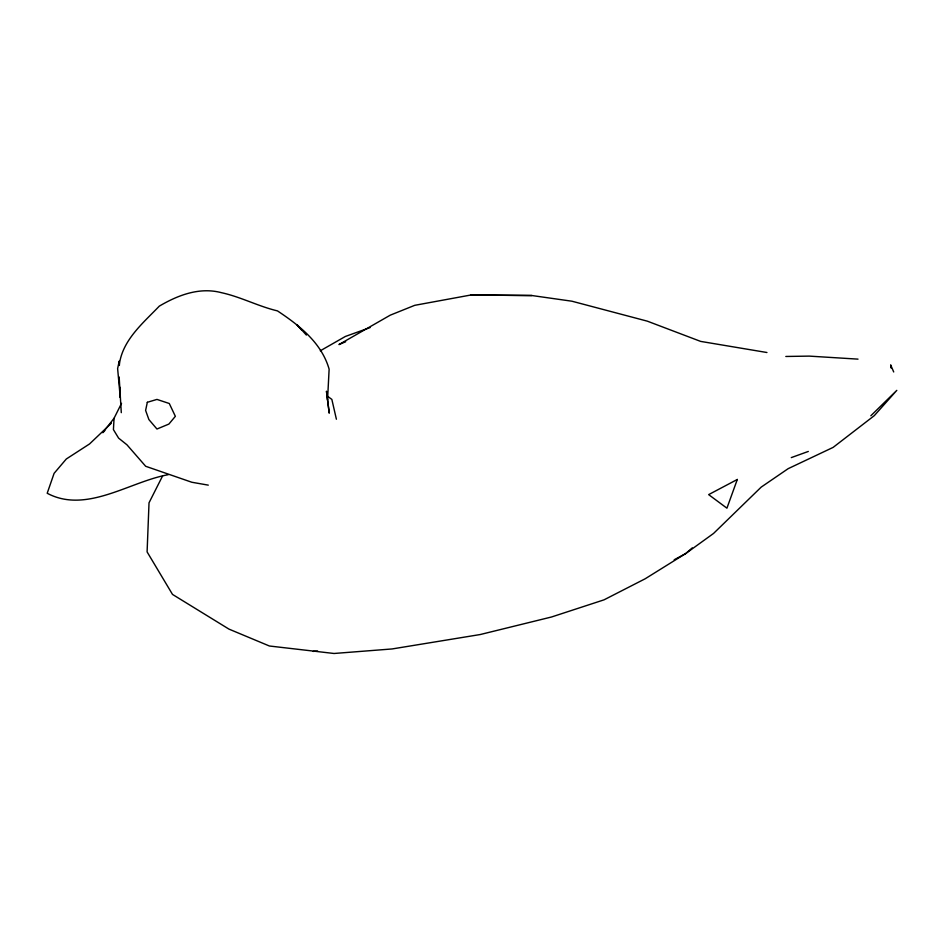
<?xml version="1.0" encoding="UTF-8"?>
<svg xmlns="http://www.w3.org/2000/svg" width="944" height="944" viewBox="0 0 944 944"><rect width="100%" height="100%" fill="white"/><g stroke="black" fill="none" stroke-linecap="round" stroke-linejoin="round"><path stroke-width="1.42" d="M119.156 376.975L121.292 412.658M119.227 365.399C122.095 340.371 142.886 323.249 159.3 306.139C178.038 295.106 199.573 286.882 221.474 292.687C240.791 296.9 258.349 306.363 277.453 310.883C299.366 325.444 321.574 342.778 329.126 369.163L327.544 399.926L329.232 413.165L326.471 391.217L327.544 399.926M121.528 403.324L114.059 418.275L113.422 429.614L118.59 438.11L126.956 444.813L145.671 466.277L191.833 482.254L208.282 485.133M162.651 475.823L149.022 502.81L147.099 551.898L172.504 594.413L228.955 629.105L269.406 646.003L334.034 653.484L392.067 648.953L480.236 634.533L551.544 616.987L604.03 599.841L645.2 578.766L685.686 553.573L713.534 533.454L761.206 487.104L788.169 468.661L833.139 447.385L874.309 415.631L896.8 390.368L870.852 415.761M114.059 418.275L102.778 432.706L104.772 430.653M111.404 423.172L89.562 443.94L66.316 458.985L54.103 473.345L47.2 493.264C86.447 514.126 129.682 481.558 168.28 474.69M692.271 547.886L685.686 553.573L674.193 559.768M320.311 350.779L345.362 336.465L370.083 327.58M345.681 341.752L338.943 344.572L390.261 315.166L414.735 305.325L470.844 295.012L531.897 295.531L571.911 301.207L647.324 321.161L700.649 341.398L766.941 352.513M791.284 457.604L808.312 451.444M313.278 651.407L317.621 651.006M785.821 356.466L809.232 356.112L858.013 359.133M531.897 295.531L470.844 295.012M327.285 396.079L331.851 399.406L336.394 419.23M301.915 330.341L297.124 324.83L306.375 335.061M891.254 367.924L890.758 365.139L893.708 371.96M890.758 365.139L891.301 367.983M119.381 365.422L119.263 361.056L117.622 368.549L120.254 397.471L119.982 387.276M147.323 402.297L145.612 410.428L148.892 419.561L156.964 429.024L168.893 424.068L175.36 416.316L169.283 403.501L156.964 399.418L147.323 402.297M737.311 479.469L726.927 508.179L708.649 494.621L737.311 479.469"/></g></svg>
